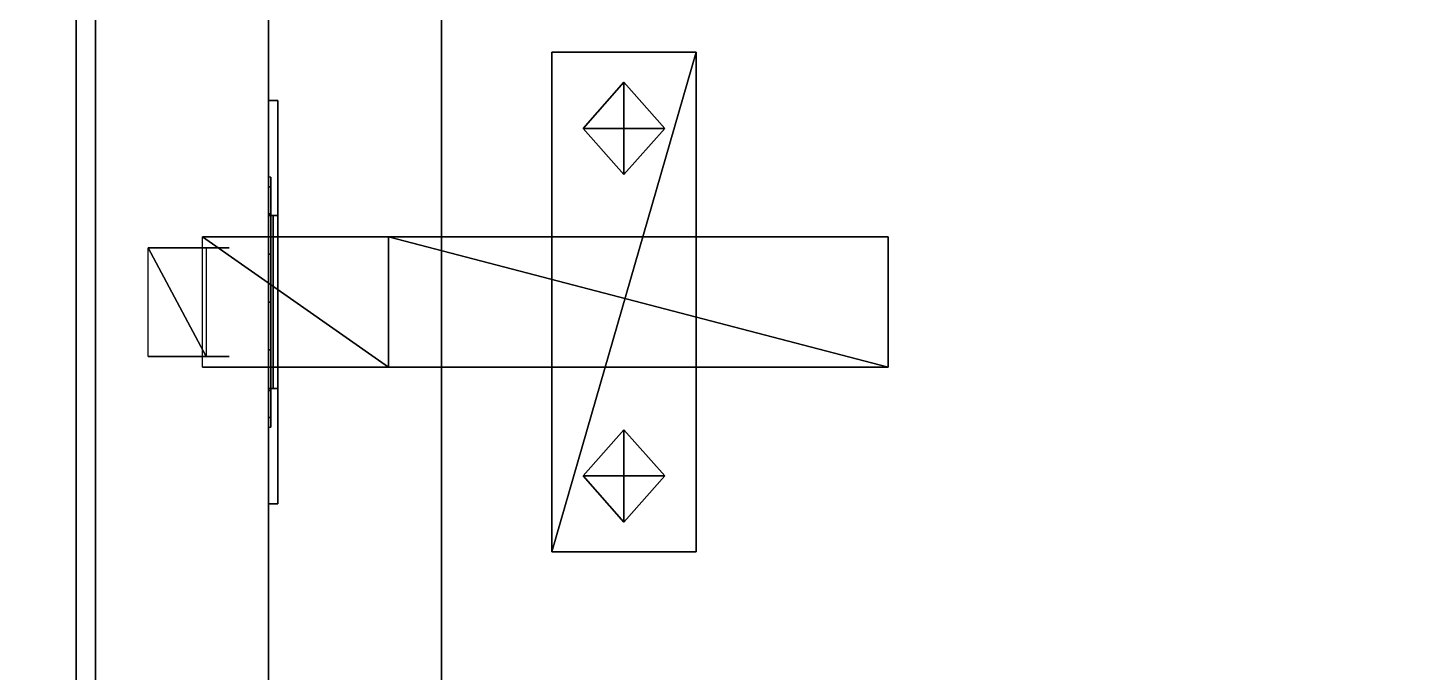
# Model space of a CAD drawing. Extents: x 0 to 4068, y -4475 to 0.
# Drawn here: x 1778 to 1922.7, y -2819 to -2752 of the extents above; entities that cross this region are included whole.
import ezdxf

# ---------------------------------------------------------------- set-up
doc = ezdxf.new("R2010")
doc.units = 0
for name, color, linetype in [('LAYER0', 7, 'CONTINUOUS'), ('LAYER488', 7, 'CONTINUOUS'), ('LAYER508', 7, 'CONTINUOUS'), ('LAYER536', 7, 'CONTINUOUS'), ('LAYER564', 7, 'CONTINUOUS'), ('LAYER592', 7, 'CONTINUOUS'), ('LAYER757', 7, 'CONTINUOUS'), ('LAYER758', 7, 'CONTINUOUS'), ('LAYER770', 28, 'CONTINUOUS'), ('LAYER771', 253, 'CONTINUOUS'), ('LAYER776', 253, 'CONTINUOUS'), ('LAYER778', 45, 'CONTINUOUS'), ('LAYER779', 45, 'CONTINUOUS'), ('LAYER785', 253, 'CONTINUOUS'), ('LAYER821', 19, 'CONTINUOUS')]:
    doc.layers.add(name, color=color, linetype=linetype)

msp = doc.modelspace()

# ---------------------------------------------------------------- linework, layer by layer
at = {"layer": 'LAYER0', "invisible_edges": 1}
for points in [[(4068, 0), (0, -4475), (0, 0), (4068, 0)], [(4068, -4475, 5), (0, 0, 5), (0, -4475, 5), (4068, -4475, 5)], [(0, 0, 5), (4068, -4475, 5), (4068, 0, 5), (0, 0, 5)], [(0, -4475), (4068, 0), (4068, -4475), (0, -4475)]]:
    msp.add_3dface(points, dxfattribs=at)
at = {"layer": 'LAYER488', "invisible_edges": 1}
for points in [[(2153, -2864.5, 154), (1617, -2410.5, 154), (2153, -2410.5, 154), (2153, -2864.5, 154)], [(1617, -2410.5, 154), (2153, -2864.5, 154), (1617, -2864.5, 154), (1617, -2410.5, 154)], [(1617, -2864.5, 172), (2153, -2410.5, 172), (1617, -2410.5, 172), (1617, -2864.5, 172)], [(2153, -2410.5, 172), (1617, -2864.5, 172), (2153, -2864.5, 172), (2153, -2410.5, 172)]]:
    msp.add_3dface(points, dxfattribs=at)
at = {"layer": 'LAYER508', "invisible_edges": 1}
for points in [[(2117, -2847.5, 199.5), (1617, -2427.5, 199.5), (2117, -2427.5, 199.5), (2117, -2847.5, 199.5)], [(1617, -2427.5, 199.5), (2117, -2847.5, 199.5), (1617, -2847.5, 199.5), (1617, -2427.5, 199.5)], [(1617, -2847.5, 205.5), (2117, -2427.5, 205.5), (1617, -2427.5, 205.5), (1617, -2847.5, 205.5)], [(2117, -2427.5, 205.5), (1617, -2847.5, 205.5), (2117, -2847.5, 205.5), (2117, -2427.5, 205.5)]]:
    msp.add_3dface(points, dxfattribs=at)
at = {"layer": 'LAYER536', "invisible_edges": 1}
for points in [[(2117, -2847.5, 378.75), (1617, -2427.5, 378.75), (2117, -2427.5, 378.75), (2117, -2847.5, 378.75)], [(1617, -2427.5, 378.75), (2117, -2847.5, 378.75), (1617, -2847.5, 378.75), (1617, -2427.5, 378.75)], [(1617, -2847.5, 384.75), (2117, -2427.5, 384.75), (1617, -2427.5, 384.75), (1617, -2847.5, 384.75)], [(2117, -2427.5, 384.75), (1617, -2847.5, 384.75), (2117, -2847.5, 384.75), (2117, -2427.5, 384.75)]]:
    msp.add_3dface(points, dxfattribs=at)
at = {"layer": 'LAYER564', "invisible_edges": 1}
for points in [[(2117, -2847.5, 558), (1617, -2427.5, 558), (2117, -2427.5, 558), (2117, -2847.5, 558)], [(1617, -2427.5, 558), (2117, -2847.5, 558), (1617, -2847.5, 558), (1617, -2427.5, 558)], [(1617, -2847.5, 564), (2117, -2427.5, 564), (1617, -2427.5, 564), (1617, -2847.5, 564)], [(2117, -2427.5, 564), (1617, -2847.5, 564), (2117, -2847.5, 564), (2117, -2427.5, 564)]]:
    msp.add_3dface(points, dxfattribs=at)
at = {"layer": 'LAYER592', "invisible_edges": 1}
for points in [[(2117, -2847.5, 737.25), (1617, -2427.5, 737.25), (2117, -2427.5, 737.25), (2117, -2847.5, 737.25)], [(1617, -2427.5, 737.25), (2117, -2847.5, 737.25), (1617, -2847.5, 737.25), (1617, -2427.5, 737.25)], [(1617, -2847.5, 743.25), (2117, -2427.5, 743.25), (1617, -2427.5, 743.25), (1617, -2847.5, 743.25)], [(2117, -2427.5, 743.25), (1617, -2847.5, 743.25), (2117, -2847.5, 743.25), (2117, -2427.5, 743.25)]]:
    msp.add_3dface(points, dxfattribs=at)
at = {"layer": 'LAYER757', "invisible_edges": 1}
for points in [[(2153, -2145.5, 2364), (1803, -2864.5, 2364), (2153, -2864.5, 2364), (2153, -2145.5, 2364)], [(1803, -2864.5, 2364), (2153, -2145.5, 2364), (1803, -2145.5, 2364), (1803, -2864.5, 2364)], [(1803, -2145.5, 2346), (1803, -2864.5, 2364), (1803, -2145.5, 2364), (1803, -2145.5, 2346)], [(1803, -2864.5, 2364), (1803, -2145.5, 2346), (1803, -2864.5, 2346), (1803, -2864.5, 2364)], [(1803, -2145.5, 2346), (2153, -2864.5, 2346), (1803, -2864.5, 2346), (1803, -2145.5, 2346)], [(2153, -2864.5, 2346), (1803, -2145.5, 2346), (2153, -2145.5, 2346), (2153, -2864.5, 2346)]]:
    msp.add_3dface(points, dxfattribs=at)
at = {"layer": 'LAYER758', "invisible_edges": 1}
for points in [[(2153, -2864.5, 1906), (1803, -2145.5, 1906), (2153, -2145.5, 1906), (2153, -2864.5, 1906)], [(1803, -2145.5, 1906), (2153, -2864.5, 1906), (1803, -2864.5, 1906), (1803, -2145.5, 1906)], [(1803, -2864.5, 1924), (1803, -2145.5, 1906), (1803, -2864.5, 1906), (1803, -2864.5, 1924)], [(1803, -2145.5, 1906), (1803, -2864.5, 1924), (1803, -2145.5, 1924), (1803, -2145.5, 1906)], [(1803, -2864.5, 1924), (2153, -2145.5, 1924), (1803, -2145.5, 1924), (1803, -2864.5, 1924)], [(2153, -2145.5, 1924), (1803, -2864.5, 1924), (2153, -2864.5, 1924), (2153, -2145.5, 1924)]]:
    msp.add_3dface(points, dxfattribs=at)
at = {"layer": 'LAYER770'}
for points in [[(1803, -2771.5, 2341.5), (1803, -2759.5, 2341.5), (1803, -2771.5, 2341.5)], [(1804, -2759.5, 2323.5), (1803, -2759.5, 2323.5), (1804, -2759.5, 2323.5)], [(1803, -2801.5, 2323.5), (1803, -2759.5, 2323.5), (1804, -2759.5, 2323.5), (1804, -2801.5, 2323.5)], [(1804, -2771.5, 2341.5), (1803, -2771.5, 2341.5), (1803, -2759.5, 2341.5), (1804, -2759.5, 2341.5)], [(1804, -2759.5, 2341.5), (1803, -2759.5, 2341.5), (1803, -2759.5, 2323.5), (1804, -2759.5, 2323.5)], [(1803, -2801.5, 2323.5), (1803, -2801.5, 2341.5), (1803, -2759.5, 2341.5), (1803, -2759.5, 2323.5)], [(1804, -2759.5, 2323.5), (1804, -2759.5, 2341.5), (1804, -2759.5, 2341.5), (1804, -2759.5, 2323.5)], [(1803, -2789.5, 2328.5), (1803, -2771.5, 2328.5), (1803, -2789.5, 2328.5)], [(1804, -2789.5, 2328.5), (1803, -2789.5, 2328.5), (1803, -2771.5, 2328.5), (1804, -2771.5, 2328.5)], [(1804, -2771.5, 2328.5), (1803, -2771.5, 2328.5), (1803, -2771.5, 2341.5), (1804, -2771.5, 2341.5)], [(1803, -2789.5, 2341.5), (1803, -2801.5, 2341.5), (1803, -2789.5, 2341.5)], [(1804, -2789.5, 2328.5), (1803, -2789.5, 2328.5), (1803, -2789.5, 2341.5), (1804, -2789.5, 2341.5)], [(1804, -2789.5, 2341.5), (1803, -2789.5, 2341.5), (1803, -2801.5, 2341.5), (1804, -2801.5, 2341.5)], [(1804, -2801.5, 2341.5), (1803, -2801.5, 2341.5), (1803, -2801.5, 2323.5), (1804, -2801.5, 2323.5)], [(1804, -2801.5, 2323.5), (1804, -2801.5, 2341.5), (1804, -2801.5, 2341.5), (1804, -2801.5, 2323.5)]]:
    msp.add_3dface(points, dxfattribs=at)
for points, invisible_edges in [([(1804, -2759.5, 2323.5), (1804, -2801.5, 2323.5), (1804, -2789.5, 2328.5), (1804, -2771.5, 2328.5)], 10), ([(1804, -2759.5, 2323.5), (1804, -2771.5, 2328.5), (1804, -2771.5, 2341.5), (1804, -2759.5, 2341.5)], 1), ([(1803.25, -2768.49, 2346.475), (1803.25, -2767.5, 2341.5), (1803.25, -2771.5, 2341.5), (1803.25, -2775, 2345.5)], 8), ([(1803.25, -2771.308, 2350.692), (1803.25, -2768.49, 2346.475), (1803.25, -2775, 2345.5), (1803.25, -2775, 2349)], 10), ([(1803.25, -2775.525, 2353.51), (1803.25, -2771.308, 2350.692), (1803.25, -2775, 2349), (1803.25, -2775, 2352.5)], 10), ([(1803.5, -2775.183, 2345.709), (1803.5, -2786, 2345.5), (1803.5, -2789.5, 2341.5), (1803.5, -2771.5, 2341.5)], 5), ([(1803.5, -2771.5, 2341.5), (1803.5, -2789.5, 2341.5), (1803.5, -2789.5, 2328.5), (1803.5, -2771.5, 2328.5)], 1), ([(1803.25, -2780.5, 2354.5), (1803.25, -2775.525, 2353.51), (1803.25, -2775, 2352.5), (1803.25, -2780.5, 2352.5)], 10), ([(1803.5, -2775, 2352.5), (1803.5, -2786, 2352.5), (1803.5, -2786, 2345.5), (1803.5, -2775.183, 2345.709)], 4), ([(1803.25, -2785.475, 2353.51), (1803.25, -2780.5, 2354.5), (1803.25, -2780.5, 2352.5), (1803.25, -2786, 2352.5)], 10), ([(1803.25, -2789.692, 2350.692), (1803.25, -2785.475, 2353.51), (1803.25, -2786, 2352.5), (1803.25, -2786, 2349)], 10), ([(1803.25, -2793.5, 2341.5), (1803.25, -2792.51, 2346.475), (1803.25, -2786, 2345.5), (1803.25, -2789.5, 2341.5)], 2), ([(1803.25, -2792.51, 2346.475), (1803.25, -2789.692, 2350.692), (1803.25, -2786, 2349), (1803.25, -2786, 2345.5)], 10), ([(1804, -2801.5, 2323.5), (1804, -2789.5, 2328.5), (1804, -2789.5, 2341.5), (1804, -2801.5, 2341.5)], 1)]:
    msp.add_3dface(points, dxfattribs=dict(at, invisible_edges=invisible_edges))
at = {"layer": 'LAYER771'}
for points in [[(1832.5, -2754.5, 2344.01), (1832.5, -2754.5, 2346), (1847.5, -2754.5, 2346), (1832.5, -2754.5, 2344.01)], [(1832.5, -2754.5, 2344.01), (1847.5, -2754.5, 2346), (1847.5, -2754.5, 2344.01), (1832.5, -2754.5, 2344.01)], [(1832.5, -2806.5, 2346), (1832.5, -2754.5, 2346), (1832.5, -2754.5, 2344.01), (1832.5, -2806.5, 2346)], [(1832.5, -2806.5, 2346), (1832.5, -2754.5, 2344.01), (1832.5, -2806.5, 2344.01), (1832.5, -2806.5, 2346)], [(1832.5, -2806.5, 2344.01), (1832.5, -2754.5, 2344.01), (1847.5, -2754.5, 2344.01), (1832.5, -2806.5, 2344.01)], [(1832.5, -2806.5, 2344.01), (1847.5, -2754.5, 2344.01), (1847.5, -2806.5, 2344.01), (1832.5, -2806.5, 2344.01)], [(1847.5, -2754.5, 2344.01), (1847.5, -2754.5, 2346), (1847.5, -2806.5, 2346), (1847.5, -2754.5, 2344.01)], [(1847.5, -2754.5, 2344.01), (1847.5, -2806.5, 2346), (1847.5, -2806.5, 2344.01), (1847.5, -2754.5, 2344.01)], [(1840, -2757.617, 2344.01), (1840, -2767.209, 2344.01), (1835.757, -2762.413, 2344.01), (1840, -2757.617, 2344.01)], [(1840, -2757.617, 2344.01), (1840, -2757.617, 2343.016), (1835.757, -2762.413, 2344.01), (1840, -2757.617, 2344.01)], [(1835.757, -2762.413, 2344.01), (1840, -2757.617, 2343.016), (1835.757, -2762.413, 2343.016), (1835.757, -2762.413, 2344.01)], [(1840, -2757.617, 2343.016), (1844.243, -2762.413, 2343.016), (1835.757, -2762.413, 2343.016), (1840, -2757.617, 2343.016)], [(1844.243, -2762.413, 2343.016), (1840, -2757.617, 2343.016), (1844.243, -2762.413, 2344.01), (1844.243, -2762.413, 2343.016)], [(1844.243, -2762.413, 2344.01), (1840, -2757.617, 2343.016), (1840, -2757.617, 2344.01), (1844.243, -2762.413, 2344.01)], [(1840, -2757.617, 2344.01), (1844.243, -2762.413, 2344.01), (1840, -2767.209, 2344.01), (1840, -2757.617, 2344.01)], [(1835.757, -2762.413, 2343.016), (1840, -2767.209, 2343.016), (1835.757, -2762.413, 2344.01), (1835.757, -2762.413, 2343.016)], [(1835.757, -2762.413, 2344.01), (1840, -2767.209, 2343.016), (1840, -2767.209, 2344.01), (1835.757, -2762.413, 2344.01)], [(1835.757, -2762.413, 2343.016), (1844.243, -2762.413, 2343.016), (1840, -2767.209, 2343.016), (1835.757, -2762.413, 2343.016)], [(1840, -2767.209, 2343.016), (1844.243, -2762.413, 2343.016), (1840, -2767.209, 2344.01), (1840, -2767.209, 2343.016)], [(1840, -2767.209, 2344.01), (1844.243, -2762.413, 2343.016), (1844.243, -2762.413, 2344.01), (1840, -2767.209, 2344.01)], [(1791.077, -2774.848, 2347.082), (1796.544, -2774.848, 2328.818), (1790.5, -2774.848, 2346.591), (1791.077, -2774.848, 2347.082)], [(1790.5, -2786.152, 2346.591), (1790.5, -2774.848, 2346.591), (1796.544, -2786.152, 2328.818), (1790.5, -2786.152, 2346.591)], [(1796.544, -2786.152, 2328.818), (1790.5, -2774.848, 2346.591), (1796.544, -2774.848, 2328.818), (1796.544, -2786.152, 2328.818)], [(1798.925, -2774.848, 2330.308), (1796.544, -2774.848, 2328.818), (1791.077, -2774.848, 2347.082), (1798.925, -2774.848, 2330.308)], [(1815.5, -2773.717, 2338.042), (1815.5, -2773.717, 2331.079), (1796.135, -2773.717, 2335.058), (1815.5, -2773.717, 2338.042)], [(1796.135, -2773.717, 2335.058), (1815.5, -2773.717, 2331.079), (1796.135, -2773.717, 2328.094), (1796.135, -2773.717, 2335.058)], [(1796.135, -2787.283, 2328.094), (1796.135, -2773.717, 2328.094), (1815.5, -2787.283, 2331.079), (1796.135, -2787.283, 2328.094)], [(1815.5, -2787.283, 2331.079), (1796.135, -2773.717, 2328.094), (1815.5, -2773.717, 2331.079), (1815.5, -2787.283, 2331.079)], [(1867.5, -2773.717, 2346), (1867.5, -2773.717, 2331.079), (1815.5, -2773.717, 2346), (1867.5, -2773.717, 2346)], [(1815.5, -2773.717, 2346), (1867.5, -2773.717, 2331.079), (1815.5, -2773.717, 2331.079), (1815.5, -2773.717, 2346)], [(1815.5, -2787.283, 2331.079), (1815.5, -2773.717, 2331.079), (1867.5, -2787.283, 2331.079), (1815.5, -2787.283, 2331.079)], [(1867.5, -2787.283, 2331.079), (1815.5, -2773.717, 2331.079), (1867.5, -2773.717, 2331.079), (1867.5, -2787.283, 2331.079)], [(1867.5, -2787.283, 2346), (1867.5, -2787.283, 2331.079), (1867.5, -2773.717, 2346), (1867.5, -2787.283, 2346)], [(1867.5, -2773.717, 2346), (1867.5, -2787.283, 2331.079), (1867.5, -2773.717, 2331.079), (1867.5, -2773.717, 2346)], [(1791.077, -2786.152, 2347.082), (1790.5, -2786.152, 2346.591), (1798.925, -2786.152, 2330.308), (1791.077, -2786.152, 2347.082)], [(1798.925, -2786.152, 2330.308), (1790.5, -2786.152, 2346.591), (1796.544, -2786.152, 2328.818), (1798.925, -2786.152, 2330.308)], [(1796.135, -2787.283, 2335.058), (1796.135, -2787.283, 2328.094), (1815.5, -2787.283, 2338.042), (1796.135, -2787.283, 2335.058)], [(1815.5, -2787.283, 2338.042), (1796.135, -2787.283, 2328.094), (1815.5, -2787.283, 2331.079), (1815.5, -2787.283, 2338.042)], [(1815.5, -2787.283, 2346), (1815.5, -2787.283, 2331.079), (1867.5, -2787.283, 2346), (1815.5, -2787.283, 2346)], [(1867.5, -2787.283, 2346), (1815.5, -2787.283, 2331.079), (1867.5, -2787.283, 2331.079), (1867.5, -2787.283, 2346)], [(1840, -2793.791, 2344.01), (1840, -2803.383, 2344.01), (1835.757, -2798.587, 2344.01), (1840, -2793.791, 2344.01)], [(1840, -2793.791, 2344.01), (1840, -2793.791, 2343.016), (1835.757, -2798.587, 2344.01), (1840, -2793.791, 2344.01)], [(1835.757, -2798.587, 2344.01), (1840, -2793.791, 2343.016), (1835.757, -2798.587, 2343.016), (1835.757, -2798.587, 2344.01)], [(1840, -2793.791, 2343.016), (1844.243, -2798.587, 2343.016), (1835.757, -2798.587, 2343.016), (1840, -2793.791, 2343.016)], [(1844.243, -2798.587, 2343.016), (1840, -2793.791, 2343.016), (1844.243, -2798.587, 2344.01), (1844.243, -2798.587, 2343.016)], [(1844.243, -2798.587, 2344.01), (1840, -2793.791, 2343.016), (1840, -2793.791, 2344.01), (1844.243, -2798.587, 2344.01)], [(1840, -2793.791, 2344.01), (1844.243, -2798.587, 2344.01), (1840, -2803.383, 2344.01), (1840, -2793.791, 2344.01)], [(1835.757, -2798.587, 2343.016), (1840, -2803.383, 2343.016), (1835.757, -2798.587, 2344.01), (1835.757, -2798.587, 2343.016)], [(1835.757, -2798.587, 2344.01), (1840, -2803.383, 2343.016), (1840, -2803.383, 2344.01), (1835.757, -2798.587, 2344.01)], [(1835.757, -2798.587, 2343.016), (1844.243, -2798.587, 2343.016), (1840, -2803.383, 2343.016), (1835.757, -2798.587, 2343.016)], [(1840, -2803.383, 2343.016), (1844.243, -2798.587, 2343.016), (1840, -2803.383, 2344.01), (1840, -2803.383, 2343.016)], [(1840, -2803.383, 2344.01), (1844.243, -2798.587, 2343.016), (1844.243, -2798.587, 2344.01), (1840, -2803.383, 2344.01)], [(1847.5, -2806.5, 2344.01), (1847.5, -2806.5, 2346), (1832.5, -2806.5, 2346), (1847.5, -2806.5, 2344.01)], [(1847.5, -2806.5, 2344.01), (1832.5, -2806.5, 2346), (1832.5, -2806.5, 2344.01), (1847.5, -2806.5, 2344.01)]]:
    msp.add_3dface(points, dxfattribs=at)
at = {"layer": 'LAYER776', "invisible_edges": 1}
for points in [[(1785, -2880.5, 2362), (1803, -2129.5, 2362), (1785, -2129.5, 2362), (1785, -2880.5, 2362)], [(1803, -2129.5, 2362), (1785, -2880.5, 2362), (1803, -2880.5, 2362), (1803, -2129.5, 2362)], [(1803, -2880.5, 1909), (1785, -2129.5, 1909), (1803, -2129.5, 1909), (1803, -2880.5, 1909)], [(1785, -2129.5, 1909), (1803, -2880.5, 1909), (1785, -2880.5, 1909), (1785, -2129.5, 1909)], [(1785, -2129.5, 1909), (1785, -2880.5, 2362), (1785, -2129.5, 2362), (1785, -2129.5, 1909)], [(1785, -2880.5, 2362), (1785, -2129.5, 1909), (1785, -2880.5, 1909), (1785, -2880.5, 2362)], [(1803, -2880.5, 1909), (1803, -2129.5, 2362), (1803, -2880.5, 2362), (1803, -2880.5, 1909)], [(1803, -2129.5, 2362), (1803, -2880.5, 1909), (1803, -2129.5, 1909), (1803, -2129.5, 2362)]]:
    msp.add_3dface(points, dxfattribs=at)
at = {"layer": 'LAYER778', "invisible_edges": 1}
for points in [[(2153, -2864.5, 1887), (1783, -2145.5, 1887), (2153, -2145.5, 1887), (2153, -2864.5, 1887)], [(1783, -2145.5, 1887), (2153, -2864.5, 1887), (1783, -2864.5, 1887), (1783, -2145.5, 1887)], [(1783, -2864.5, 1905), (1783, -2145.5, 1887), (1783, -2864.5, 1887), (1783, -2864.5, 1905)], [(1783, -2145.5, 1887), (1783, -2864.5, 1905), (1783, -2145.5, 1905), (1783, -2145.5, 1887)], [(1783, -2864.5, 1905), (2153, -2145.5, 1905), (1783, -2145.5, 1905), (1783, -2864.5, 1905)], [(2153, -2145.5, 1905), (1783, -2864.5, 1905), (2153, -2864.5, 1905), (2153, -2145.5, 1905)]]:
    msp.add_3dface(points, dxfattribs=at)
at = {"layer": 'LAYER779', "invisible_edges": 1}
for points in [[(2153, -2145.5, 1523), (1703, -2864.5, 1523), (2153, -2864.5, 1523), (2153, -2145.5, 1523)], [(1703, -2864.5, 1523), (2153, -2145.5, 1523), (1703, -2145.5, 1523), (1703, -2864.5, 1523)], [(1703, -2145.5, 1505), (2153, -2864.5, 1505), (1703, -2864.5, 1505), (1703, -2145.5, 1505)], [(2153, -2864.5, 1505), (1703, -2145.5, 1505), (2153, -2145.5, 1505), (2153, -2864.5, 1505)]]:
    msp.add_3dface(points, dxfattribs=at)
at = {"layer": 'LAYER785', "invisible_edges": 1}
for points in [[(1803, -2882.5, 2365), (1821, -527.5, 2365), (1821, -2882.5, 2365), (1803, -2882.5, 2365)], [(1821, -527.5, 2365), (1803, -2882.5, 2365), (1803, -527.5, 2365), (1821, -527.5, 2365)], [(1803, -527.5, 2425), (1821, -2882.5, 2425), (1821, -527.5, 2425), (1803, -527.5, 2425)], [(1821, -2882.5, 2425), (1803, -527.5, 2425), (1803, -2882.5, 2425), (1821, -2882.5, 2425)], [(1803, -2882.5, 2365), (1803, -527.5, 2425), (1803, -527.5, 2365), (1803, -2882.5, 2365)], [(1803, -527.5, 2425), (1803, -2882.5, 2365), (1803, -2882.5, 2425), (1803, -527.5, 2425)], [(1821, -2882.5, 2425), (1821, -527.5, 2365), (1821, -527.5, 2425), (1821, -2882.5, 2425)], [(1821, -527.5, 2365), (1821, -2882.5, 2425), (1821, -2882.5, 2365), (1821, -527.5, 2365)]]:
    msp.add_3dface(points, dxfattribs=at)
at = {"layer": 'LAYER821'}
for points, invisible_edges in [([(1567, -2886, 873), (1627.02, -2076, 873), (2153, -2886, 873), (1567, -2886, 873)], 3), ([(1627.02, -2076, 927), (1567, -2886, 927), (2153, -2886, 927), (1627.02, -2076, 927)], 5), ([(2153, -2886, 873), (1627.02, -2076, 873), (2068, -2076, 873), (2153, -2886, 873)], 5), ([(1627.02, -2076, 927), (2153, -2886, 927), (2068, -2076, 927), (1627.02, -2076, 927)], 3)]:
    msp.add_3dface(points, dxfattribs=dict(at, invisible_edges=invisible_edges))

# ---------------------------------------------------------------- meshes
at = {"layer": 'LAYER770'}
mesh = msp.add_polymesh((2, 9), dxfattribs=at)
for k, corner in enumerate([(1803.25, -2793.5, 2341.5), (1803.25, -2792.51, 2346.475), (1803.25, -2789.692, 2350.692), (1803.25, -2785.475, 2353.51), (1803.25, -2780.5, 2354.5), (1803.25, -2775.525, 2353.51), (1803.25, -2771.308, 2350.692), (1803.25, -2768.49, 2346.475), (1803.25, -2767.5, 2341.5), (1803, -2793.5, 2341.5), (1803, -2792.51, 2346.475), (1803, -2789.692, 2350.692), (1803, -2785.475, 2353.51), (1803, -2780.5, 2354.5), (1803, -2775.525, 2353.51), (1803, -2771.308, 2350.692), (1803, -2768.49, 2346.475), (1803, -2767.5, 2341.5)]):
    mesh.set_mesh_vertex(divmod(k, 9), corner)

doc.saveas('drawing.dxf')
